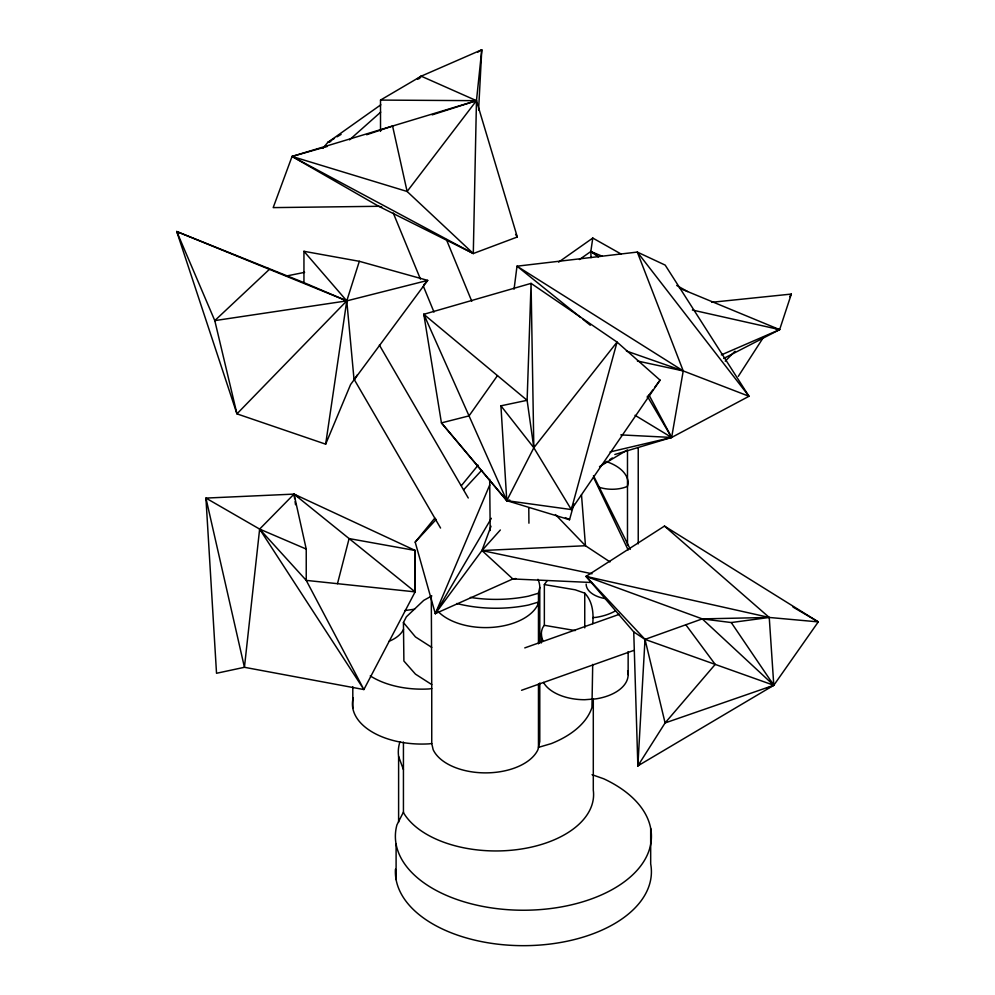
<?xml version="1.0" encoding="UTF-8"?>
<svg xmlns="http://www.w3.org/2000/svg" width="995" height="995" viewBox="0 0 995 995"><rect width="100%" height="100%" fill="white"/><g stroke="black" fill="none" stroke-linecap="round" stroke-linejoin="round"><path stroke-width="1.49" d="M299.284 497.351L294.022 494.105L259.633 529.091L244.434 667.297L205.928 498.085L259.633 529.091L306.236 580.383L415.114 591.876L415.276 550.496L294.022 494.105L205.928 498.085L216.524 673.279L244.434 667.297L363.884 689.547L415.114 591.876L415.276 550.496L349.108 538.581L337.479 583.692M417.415 78.866L421.196 76.18L476.468 100.669L517.313 236.997L473.297 253.526L476.468 100.669L481.779 49.75L421.196 76.18L380.513 100.085L380.513 131.402M478.583 110.022L481.779 49.75L477.799 52.15M639.897 763.638L637.857 765.864L645.009 639.387L586.055 576.404L664.473 526.081L818.263 621.887L773.799 685.281L637.857 765.864L633.74 631.912L586.055 576.404L769.247 617.46L818.263 621.887L792.965 607.025M592.709 623.654C593.766 612.97 592.535 601.266 584.749 593.169L575.234 589.811L544.352 584.575L544.352 625.32L542.835 627.435A43.394 25.049 0 0 0 542.835 640.394M514.067 289.184L517.002 266.187L637.297 252.071L665.182 265.105L748.999 396.271L671.637 437.452L614.823 454.504M325.663 444.168L346.77 300.876L359.332 261.312L427.701 280.403L350.601 384.505L325.663 444.168L236.947 413.858L176.737 231.536L303.948 282.63L346.77 300.876L427.701 280.403L423.659 284.993M621.216 254.098L592.784 238.054L590.819 251.511L591.055 257.68M538.469 643.815L538.469 593.231L539.787 587.423A54.24 31.318 0 0 0 537.947 579.326M497.463 375.625L469.031 415.885L441.432 422.887L506.778 500.659L571.317 509.564L660.071 380.14L617.049 342.081L531.069 283.376L423.808 314.308L441.432 422.887L506.778 500.659L569.538 519.726L573.916 503.93M711.624 302.306L791.336 294.072L779.632 329.631L723.726 358.436M490.995 526.206L481.966 550.533L435.312 613.641L415.189 542.126L434.852 518.084M515.883 578.53L512.835 578.953L435.312 613.641L489.751 484.913M571.926 508.196L573.132 505.472M431.768 684.597L415.45 674.125L403.895 661.016L403.435 622.547L406.346 616.825L423.746 600.358L431.818 595.93M403.435 742.133L403.435 812.107L396.918 824.905A128.019 73.904 0 0 0 569.501 905.276A128.019 73.904 0 0 0 603.766 778.799L592.062 774.682M357.118 375.065L354.108 380.314L346.77 300.876L303.948 251.3L303.948 282.63M435.312 613.641L491.343 518.308M637.857 765.864L665.095 722.942L715.206 664.399L685.829 624.773M738.302 376.334L763.551 337.168M789.644 296.684L791.336 294.072M544.352 584.575L547.163 580.645M419.392 78.642L421.196 76.18L417.726 79.264M647.247 397.415L652.745 390.015M654.573 387.54L660.071 380.14M461.406 485.622L478.122 465.187M322.853 148.317L327.828 142.385L380.811 104.811M500.348 529.987L481.966 550.533L512.835 578.953L592.025 582.523M415.189 542.126L436.258 519.365M463.645 489.789L481.555 470.448M346.77 300.876L236.947 413.858L214.783 320.614L176.737 231.536L346.77 300.876L214.783 320.614L269.421 269.334L267.431 267.966M725.243 361.148L734.994 351.247M349.506 139.847L380.724 112.124M558.63 262.12L592.784 238.054M579.426 259.533L590.819 251.511L602.261 256.237M601.925 464.715L607.124 461.344M609.724 459.665L612.323 457.974M334.457 138.392L327.828 142.385L330.8 141.551M337.106 136.8L341.098 134.4M599.487 466.63L627.397 449.927M766.784 688.428L773.799 685.281L769.247 617.46L664.473 526.081M721.338 354.904L779.632 329.631L679.51 288.202M586.055 576.404L702.259 618.89L731.263 622.547L769.247 617.46L702.259 618.89L645.009 639.387L633.74 631.912M524.763 647.907L619.363 614.301M521.567 690.281L633.628 650.469M771.175 681.463L773.799 685.281L665.095 722.942L645.009 639.387L773.799 685.281L731.263 622.547M366.645 134.735L392.577 126.042L407.117 191.475L473.297 253.526L378.747 206.288L292.057 156.439L273.19 207.619L378.747 206.288L381.757 206.96M432.178 114.86L476.468 100.669L407.117 191.475L292.057 156.439L476.468 100.669L380.513 100.085M538.469 593.231L528.494 596.167A97.634 56.367 0 0 1 470.337 597.41M327.255 146.476L292.057 156.439L473.297 253.526M610.072 451.941L671.637 437.452L683.229 370.924L637.297 252.071L748.999 396.271L683.229 370.924L626.415 351.011M500.92 405.823L533.83 447.762L617.049 342.081L571.317 509.564L533.83 447.762L527.114 400.301L423.808 314.308L506.778 500.659L500.92 405.823L527.114 400.301L531.069 283.376L533.83 447.762L506.778 500.659L509.801 500.037M286.398 276.013L304.632 272.344M404.716 610.569L414.604 609.201M431.295 596.291L431.743 688.565L429.106 688.938A69.439 40.086 0 0 1 370.252 675.891M431.743 688.565L431.743 743.489L429.106 743.85A69.439 40.086 0 0 1 353.275 697.719M592.709 617.621L595.98 617.373A43.394 25.049 0 0 0 615.432 610.88M620.805 434.89L671.637 437.452L649.001 394.99M544.352 625.32L575.234 630.569M303.948 251.3L359.332 261.312M592.037 573.767L481.966 550.533L585.47 545.733L609.985 561.914M637.397 360.986L683.229 370.924L517.002 266.187L580.682 317.492M692.383 310.03L779.632 329.631L775.155 328.462M306.236 549.066L259.633 529.091L363.884 689.547L306.236 580.383L306.236 549.066L294.022 494.105L415.114 591.876M565.409 517.636L569.538 519.726M676.712 285.428L687.545 291.547M597.585 255.329L590.819 251.511L598.343 256.959M635.021 415.288L671.637 437.452L647.347 396.284M431.768 647.397L415.45 636.924L403.435 622.547M583.082 319.42L590.296 325.228M702.259 618.89L773.799 685.281M555.471 514.577L585.47 545.733L581.49 494.739M515.572 234.422L517.313 236.997M176.737 231.536L178.466 234.074M379.369 345.054L468.259 497.997M354.009 379.12L440.561 528.046M593.48 475.697L630.32 549.339M593.505 477.277L628.156 549.961M446.394 239.534L471.779 301.261M393.261 213.029L420.425 279.06M423.372 286.237L433.994 312.082M423.808 314.308L425.487 318.661M399.953 741.76A97.634 56.367 0 0 0 398.609 756.461L403.435 769.595M403.435 812.107L403.895 813.375A97.634 56.367 0 0 0 516.194 849.73A97.634 56.367 0 0 0 593.294 790.192L593.294 698.938M431.743 743.489L433.148 749.658A54.24 31.318 0 0 0 485.548 772.879A54.24 31.318 0 0 0 537.947 749.658L539.787 741.561L539.787 682.993M294.022 494.105L294.657 498.644M295.092 501.679L295.515 504.701M528.78 507.699L528.93 523.196M489.677 479.403L490.199 530.559M650.68 828.462L650.68 863.896A128.019 73.904 0 0 1 528.009 945.623A128.019 73.904 0 0 1 395.45 869.22M638.23 447.937L638.23 543.855M628.144 651.601L628.144 674.66M627.484 450.66L627.484 545.036M592.709 664.399L591.95 707.457A97.634 56.367 0 0 1 551.205 743.626L538.469 747.369L538.469 684M584.749 593.169L584.749 627.882M541.355 633.914L541.355 642.969M539.787 587.423L539.787 642.919M398.609 756.461L398.609 822.181M396.097 844.195L396.097 879.63M352.802 686.824L352.802 708.179M627.609 670.742A43.394 25.049 0 0 1 595.98 698.863L584.749 699.721A43.394 25.049 0 0 1 543.469 682.396M605.445 598.592A26.032 15.037 0 0 1 586.154 584.077M606.452 461.63A43.394 25.049 0 0 1 628.144 483.334L627.484 486.244L625.208 487.251A26.032 15.037 0 0 1 599.164 487.251M438.571 611.95A54.24 31.318 0 0 0 492.624 627.335A54.24 31.318 0 0 0 537.947 604.388L538.469 602.087L528.494 605.022A97.634 56.367 0 0 1 456.742 603.505M403.522 629.35A36.89 21.293 0 0 1 389.045 641.29"/></g></svg>
